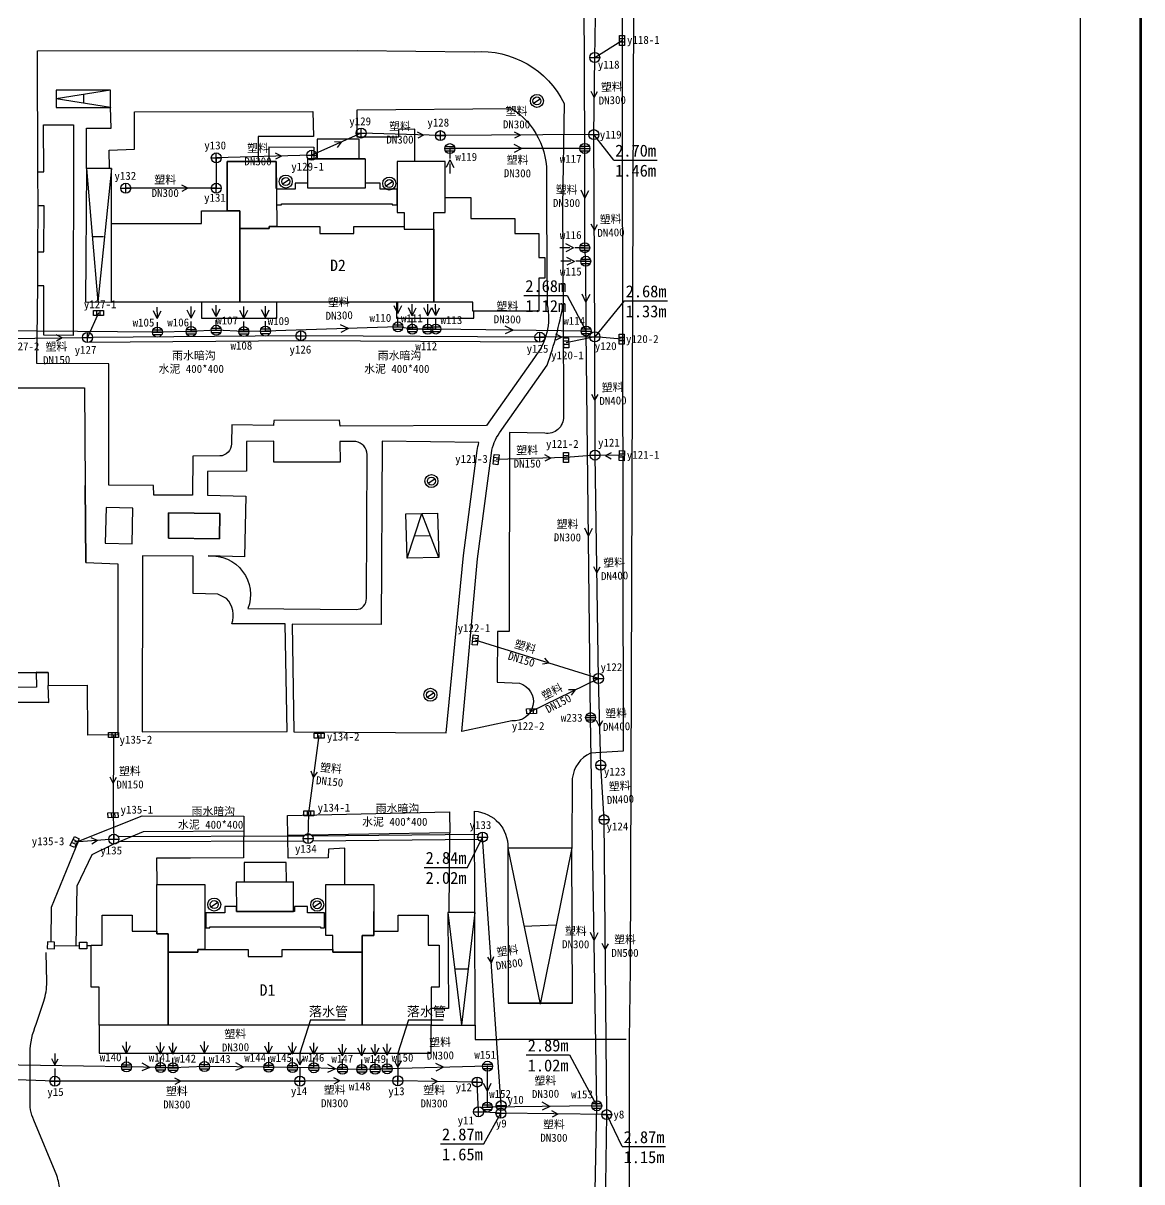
# Model space of a CAD drawing. Extents: x 32091 to 32397, y 71199 to 71502.
# Drawn here: x 32285.4 to 32397.3, y 71269.3 to 71385.2 of the extents above; entities that cross this region are included whole.
import ezdxf
from ezdxf.enums import TextEntityAlignment as Align

# ---------------------------------------------------------------- set-up
doc = ezdxf.new("R2010")
doc.units = 0
doc.header["$LTSCALE"] = 0.5
doc.header["$PDSIZE"] = 0.2
doc.linetypes.add('X5', pattern=[3, 2, -1])
doc.layers.get('0').update_dxf_attribs({"linetype": 'CONTINUOUS'})
for name, color, linetype in [('DX', 251, 'CONTINUOUS'), ('TK', 7, 'CONTINUOUS'), ('WS', 1, 'CONTINUOUS'), ('WSZDH', 246, 'CONTINUOUS'), ('WSZJ', 6, 'CONTINUOUS'), ('YS', 5, 'CONTINUOUS'), ('YSZDH', 160, 'CONTINUOUS'), ('YSZJ', 180, 'CONTINUOUS')]:
    doc.layers.add(name, color=color, linetype=linetype)
doc.styles.add('宋体', font='')
doc.styles.get('宋体').set_extended_font_data('SimSun')

# ---------------------------------------------------------------- blocks, each defined once
blk = doc.blocks.new('234021')
for p, q in [((-0.67, -0.44), (0.66, 0.43)), ((0.8, 0), (0.8, 0))]:
    blk.add_line(p, q)
for radius in [1.3, 0.8]:
    blk.add_circle((0, 0), radius)
blk = doc.blocks.new('544211')
for p, q in [((-1, 0), (1, 0)), ((-0.9, 0.43), (0.9, 0.43)), ((-0.88, -0.47), (0.88, -0.47))]:
    blk.add_line(p, q)
blk.add_circle((0, 0), 1)
blk = doc.blocks.new('544101')
for p, q in [((-1, 0), (1, 0)), ((0, -1), (0, 1))]:
    blk.add_line(p, q)
blk.add_circle((0, 0), 1)
blk = doc.blocks.new('544221')
for p, q in [((-1, 0.5), (1, 0.5)), ((-1, -0.5), (-1, 0.5)), ((-0.33, 0.5), (-0.33, -0.5)), ((0.33, 0.5), (0.33, -0.5)), ((1, 0.5), (1, -0.5)), ((1, -0.5), (-1, -0.5))]:
    blk.add_line(p, q)
blk = doc.blocks.new('新块')
at = {"layer": 'WS', "linetype": 'Continuous'}
for q in [(28733.01, 66304.67, 2.88), (28733, 66303.77, 2.88)]:
    blk.add_line((28732.11, 66304.24, 2.88), q, dxfattribs=at)
blk = doc.blocks.new('新块1')
at = {"layer": 'YS', "linetype": 'Continuous'}
for q in [(31357.87, 73630.72), (31358.74, 73630.74)]:
    blk.add_line((31358.33, 73629.91, 2.48), q, dxfattribs=at)

msp = doc.modelspace()

# ---------------------------------------------------------------- linework, layer by layer
at = {"layer": 'DX'}
for p, q in [((32294.15, 71378.47), (32288.71, 71377.61)), ((32294.16, 71376.73), (32288.71, 71377.61)), ((32291.43, 71378.04), (32291.44, 71377.17)), ((32291.75, 71370.64), (32292.89, 71357.29)), ((32294.25, 71370.64), (32292.89, 71357.29)), ((32292.3, 71363.84), (32293.46, 71363.84)), ((32323.83, 71331.65), (32325.28, 71336.13)), ((32326.98, 71331.73), (32325.28, 71336.13)), ((32324.55, 71333.89), (32326.13, 71333.93)), ((32333.88, 71302.68), (32337.13, 71287.06)), ((32340.3, 71302.7), (32337.13, 71287.06)), ((32327.9, 71296.22), (32329.27, 71284.97)), ((32330.58, 71296.22), (32329.27, 71284.97)), ((32335.5, 71294.87), (32338.72, 71294.99)), ((32328.58, 71290.6), (32329.92, 71290.59))]:
    msp.add_line(p, q, dxfattribs=at)
at = {"layer": 'DX', "flags": 128}
for points in [[(32157.54, 71479.3), (32331.32, 71479.62), (32337.06, 71478.5), (32343.75, 71473.15), (32346.2, 71465.91), (32346.72, 71464.1), (32346.11, 71290.52)], [(32291.75, 71370.64), (32291.75, 71372.53), (32291.76, 71374.66), (32294.2, 71374.67), (32294.16, 71376.77), (32294.16, 71376.73)], [(32294.06, 71370.64), (32294, 71372.47), (32294, 71372.47), (32296.56, 71372.55), (32296.56, 71376.31), (32314.38, 71376.32), (32314.44, 71373.84), (32314.44, 71373.84), (32308.92, 71373.84), (32308.92, 71373.84), (32308.92, 71371.33)], [(32309.97, 71372.81), (32309.97, 71371.33)], [(32309.97, 71372.81), (32314.5, 71372.75)], [(32314.5, 71372.75), (32314.5, 71372.75), (32314.5, 71371.59)], [(32305.81, 71371.33), (32305.81, 71366.41)], [(32303.26, 71357.28), (32303.26, 71355.68), (32310.8, 71355.68), (32310.8, 71357.28)], [(32322.76, 71357.28), (32322.76, 71355.68), (32330.5, 71355.68), (32330.5, 71356.36)], [(32291.67, 71331.24), (32291.6, 71338.93)], [(32287.92, 71320.24), (32286.72, 71320.25), (32286.76, 71318.78), (32278.39, 71318.74), (32278.37, 71320.22), (32277.13, 71320.23)], [(32277.18, 71317.26), (32277.19, 71318.84), (32277.13, 71320.23), (32278.37, 71320.22), (32287.92, 71320.24), (32287.92, 71318.92), (32291.86, 71318.95)], [(32286.76, 71318.78), (32278.39, 71318.74), (32278.46, 71320.22)], [(32273.26, 71318.7), (32277.19, 71318.84), (32277.18, 71317.26), (32287.97, 71317.22), (32287.92, 71318.92), (32291.86, 71318.95)], [(32287.97, 71317.22), (32277.18, 71317.26)], [(32288.2, 71293.33), (32288.26, 71296.77), (32290.93, 71303.37), (32297.31, 71305.89), (32307.47, 71305.87), (32307.45, 71301.69), (32302.15, 71301.66), (32298.76, 71301.66), (32298.77, 71299.03)], [(32317.58, 71299.03), (32317.58, 71302.65), (32315.94, 71302.56), (32315.92, 71301.69), (32311.91, 71301.68), (32311.86, 71305.92), (32328.04, 71306.3), (32328.09, 71304.2)], [(32330.58, 71296.22), (32330.56, 71306.36)], [(32307.46, 71304.37), (32297.43, 71304.29), (32294.39, 71303.03), (32292.28, 71302.01), (32290.77, 71298.87), (32290.68, 71292.91)], [(32328.09, 71304.2), (32311.88, 71303.92)], [(32328.02, 71296.22), (32328.09, 71304.2)], [(32333.88, 71302.68), (32340.3, 71302.7)], [(32311.74, 71299.29), (32311.73, 71301.25), (32307.52, 71301.25), (32307.53, 71299.28)], [(32346.11, 71290.52), (32346.04, 71283.53)], [(32340.35, 71287.18), (32333.92, 71287.16)], [(32330.61, 71284.97), (32330.61, 71283.55), (32333.01, 71283.55)], [(32345.71, 71283.53), (32333.01, 71283.55)], [(32346.04, 71283.53), (32346.07, 71230.11)]]:
    msp.add_lwpolyline(points, dxfattribs=at)
for points in [[(32336.4, 71478.63, 0.189707), (32338.73, 71472.93, -0.17063), (32345.2, 71459.18), (32345.43, 71312.35), (32342.16, 71312.16, 0.270641), (32340.34, 71309.64), (32340.3, 71302.7)], [(32324.58, 71371.33), (32324.59, 71374.56), (32322.94, 71374.52), (32322.96, 71373.75), (32318.83, 71373.75), (32318.82, 71376.5), (32334.27, 71376.64, -0.270304), (32337.76, 71369.81), (32337.76, 71366.37), (32337.81, 71357, -0.233376), (32336.54, 71351.74), (32331.76, 71344.93), (32317.11, 71344.88), (32317.06, 71345.48), (32310.49, 71345.43), (32310.44, 71344.92), (32306.29, 71345.01), (32306.24, 71343.1, -0.418492), (32305.07, 71341.89), (32302.39, 71341.85), (32302.36, 71337.98), (32298.49, 71337.97), (32298.44, 71338.92), (32293.99, 71338.95), (32293.97, 71351.11), (32286.79, 71351.13), (32286.87, 71358.91), (32286.88, 71362.29), (32286.9, 71366.9), (32286.89, 71370.29), (32286.85, 71382.39), (32318.84, 71382.43), (32330.52, 71382.31, -0.304928), (32339.53, 71377.12), (32339.37, 71366.85), (32339.44, 71356.39), (32339.46, 71345.81, -0.460298), (32337.58, 71344.15), (32334.05, 71344.24), (32334.01, 71324.34), (32332.84, 71324.33), (32332.83, 71319.26), (32335.06, 71319.16, -0.916705), (32334.3, 71315.4), (32329.28, 71314.33), (32330.86, 71331.59), (32332.26, 71342.18, -0.13037), (32333.07, 71344.21), (32337.84, 71350.98, 0.037114), (32339.43, 71357.05)], [(32273.26, 71318.7), (32273.08, 71314.96), (32259.24, 71314.95), (32259.23, 71331.01), (32259.23, 71331.01), (32261.43, 71331.01), (32261.48, 71338.76), (32261.48, 71338.76), (32261.5, 71348.7), (32271.05, 71348.71, 0.80016), (32282.05, 71348.7), (32291.55, 71348.7), (32291.6, 71338.93), (32291.67, 71331.24), (32294.88, 71331.09), (32294.88, 71314), (32291.87, 71313.95), (32291.86, 71318.95)], [(32330.56, 71306.36), (32330.56, 71306.36, -0.409281), (32333.88, 71302.68)], [(32297.98, 71222.53, -0.41271), (32285.26, 71234.27), (32285.22, 71256.57), (32286.27, 71259.3), (32288.4, 71263.39, 0.130421), (32289.06, 71266.12), (32289.06, 71268.39, 0.074858), (32288.78, 71269.92), (32286.48, 71275.47, -0.133159), (32286.12, 71277.59), (32286.11, 71282.19, -0.097585), (32286.72, 71285.07), (32287.47, 71287.37, 0.08604), (32287.77, 71289.28), (32287.72, 71292.22)]]:
    msp.add_lwpolyline(points, format="xyb", dxfattribs=at)
for points in [[(32288.7, 71378.48), (32288.72, 71376.73), (32294.16, 71376.73), (32294.15, 71378.47)], [(32286.88, 71362.3), (32287.49, 71362.31), (32287.5, 71366.91), (32286.9, 71366.9), (32286.89, 71370.29), (32287.49, 71370.31), (32287.46, 71375.01), (32290.45, 71375.01), (32290.42, 71353.93), (32287.49, 71353.96), (32287.49, 71358.9), (32286.87, 71358.91)], [(32291.65, 71357.3), (32294.26, 71357.28), (32294.26, 71365.13), (32294.25, 71370.64), (32291.75, 71370.64)], [(32305.81, 71366.41), (32305.81, 71371.33), (32310.73, 71371.33), (32310.77, 71364.83), (32310.03, 71364.83), (32310.03, 71364.63), (32307.08, 71364.63), (32307.08, 71366.41)], [(32327.63, 71371.33), (32322.83, 71371.33), (32322.83, 71366.23), (32323.53, 71366.23), (32323.53, 71364.58), (32326.48, 71364.58), (32326.48, 71366.23), (32327.63, 71366.23), (32327.63, 71371.33)], [(32327.63, 71367.73), (32330.18, 71367.73), (32330.18, 71365.63), (32334.58, 71365.63), (32334.58, 71364.13), (32336.98, 71364.13), (32336.98, 71361.73), (32337.58, 71361.73), (32337.58, 71359.68), (32336.98, 71359.68), (32336.98, 71356.36), (32330.38, 71356.36), (32330.38, 71357.28), (32326.48, 71357.28), (32326.48, 71364.58), (32326.48, 71366.23), (32327.63, 71366.23)], [(32307.08, 71357.28), (32294.26, 71357.28), (32294.26, 71365.13), (32303.26, 71365.13), (32303.26, 71366.41), (32307.08, 71366.41)], [(32326.48, 71364.58), (32326.48, 71357.28), (32307.08, 71357.28), (32307.08, 71364.63), (32310.03, 71364.63), (32310.03, 71364.83), (32315.08, 71364.83), (32315.08, 71364.13), (32318.48, 71364.13), (32318.48, 71364.83), (32323.53, 71364.83), (32323.53, 71364.58), (32326.48, 71364.58)], [(32293.6, 71333.18), (32296.33, 71333.1), (32296.37, 71336.67), (32293.71, 71336.74)], [(32299.96, 71336.2), (32299.95, 71333.65), (32305.06, 71333.59), (32305.08, 71336.12)], [(32299.96, 71336.2), (32305.08, 71336.12), (32305.06, 71333.59), (32299.95, 71333.65)], [(32323.7, 71336.09), (32326.86, 71336.17), (32326.98, 71331.73), (32323.83, 71331.65)], [(32333.92, 71287.16), (32340.35, 71287.18), (32340.3, 71302.7), (32333.88, 71302.68)], [(32298.77, 71299.03), (32303.57, 71299.03), (32303.57, 71292.53), (32302.87, 71292.53), (32302.87, 71292.28), (32299.92, 71292.28), (32299.92, 71294.11), (32298.77, 71294.11)], [(32316.37, 71292.53), (32316.37, 71293.93), (32315.67, 71293.93), (32315.67, 71299.03), (32320.47, 71299.03), (32320.47, 71293.93), (32319.32, 71293.93), (32319.32, 71292.28), (32316.37, 71292.28)], [(32320.47, 71296.33), (32320.47, 71294.38), (32322.92, 71294.38), (32322.92, 71295.98), (32325.92, 71295.98), (32325.92, 71292.98), (32327.02, 71292.98), (32327.02, 71288.78), (32326.22, 71288.78), (32326.22, 71284.98), (32319.32, 71284.98), (32319.32, 71293.93), (32320.47, 71293.93)], [(32293.32, 71295.98), (32296.32, 71295.98), (32296.32, 71294.38), (32298.77, 71294.38), (32298.77, 71294.11), (32299.92, 71294.11), (32299.92, 71284.98), (32293.02, 71284.98), (32293.02, 71288.78), (32292.22, 71288.78), (32292.22, 71292.98), (32293.32, 71292.98), (32293.32, 71295.98)], [(32327.93, 71284.97), (32330.61, 71284.97), (32330.58, 71296.22), (32327.9, 71296.22), (32327.94, 71286.64), (32326.22, 71286.64), (32326.22, 71284.98)], [(32299.92, 71292.28), (32302.87, 71292.28), (32302.87, 71292.53), (32307.92, 71292.53), (32307.92, 71291.83), (32311.32, 71291.83), (32311.32, 71292.53), (32316.37, 71292.53), (32316.37, 71292.28), (32319.32, 71292.28), (32319.32, 71284.98), (32299.92, 71284.98)], [(32293.02, 71284.98), (32293.02, 71282.16), (32326.22, 71282.16), (32326.22, 71284.98)]]:
    msp.add_lwpolyline(points, close=True, dxfattribs=at)
for points, elevation in [([(32319.03, 71371.6), (32319.02, 71373.55), (32314.81, 71373.55), (32314.82, 71371.59)], 6.8), ([(32319.61, 71371.6), (32313.89, 71371.59)], 6.8), ([(32306.72, 71299.28), (32312.46, 71299.3)], 6.8), ([(32288.56, 71292.94), (32291.04, 71292.9)], 3.03), ([(32291.78, 71292.93), (32292.22, 71292.93)], 3.79)]:
    msp.add_lwpolyline(points, dxfattribs=dict(at, elevation=elevation))
for points, elevation in [([(32313.89, 71371.59), (32319.61, 71371.6), (32319.61, 71368.65), (32313.9, 71368.65)], 6.8), ([(32306.72, 71299.28), (32306.74, 71296.35), (32312.46, 71296.35), (32312.46, 71299.3)], 6.8), ([(32287.83, 71293.29), (32287.82, 71292.62), (32288.55, 71292.6), (32288.56, 71293.28)], 3.03), ([(32291.04, 71293.28), (32291.78, 71293.27), (32291.77, 71292.6), (32291.03, 71292.61)], 3.79)]:
    msp.add_lwpolyline(points, close=True, dxfattribs=dict(at, elevation=elevation))
at = {"layer": 'DX'}
for points in [[(32310.73, 71368.63), (32310.73, 71371.33), (32305.81, 71371.33), (32305.81, 71366.41)], [(32327.63, 71368.63), (32327.63, 71371.33), (32322.83, 71371.33), (32322.83, 71368.63)]]:
    msp.add_lwpolyline(points, dxfattribs=at)
at = {"layer": 'DX', "elevation": 3.51}
msp.add_lwpolyline([(32322.83, 71368.58), (32321.13, 71368.58), (32321.13, 71369.16), (32319.61, 71369.15), (32319.61, 71368.65), (32313.9, 71368.65), (32313.9, 71369.15), (32312.63, 71369.15), (32312.63, 71368.58), (32310.75, 71368.58), (32310.76, 71367.01), (32311.25, 71367.01), (32311.25, 71367.09), (32322.31, 71367.09), (32322.31, 71367.01), (32322.83, 71367.01)], close=True, dxfattribs=at)
at = {"layer": 'DX', "flags": 128}
for points in [[(32307.89, 71326.62), (32318.71, 71326.53, 0.438122), (32319.74, 71327.64), (32319.81, 71342.04, 0.364146), (32318.68, 71343.32), (32317.08, 71343.32), (32317.11, 71341.27), (32310.5, 71341.26), (32310.47, 71343.37), (32307.76, 71343.34), (32307.74, 71340.35), (32303.86, 71340.32), (32303.86, 71337.96), (32307.68, 71337.87), (32307.54, 71331.81), (32303.93, 71331.89, -0.552517)], [(32327.72, 71314.21), (32329.44, 71331.93), (32330.81, 71342.44, -0.085841), (32330.81, 71342.44, -0.025877), (32331, 71343.22), (32321.33, 71343.35), (32321.22, 71325.03), (32312.31, 71325.05), (32312.49, 71314.29)], [(32311.81, 71314.34), (32311.63, 71325.1), (32306.28, 71325.1, 0.282406), (32305.76, 71327.63), (32304.89, 71328.07), (32302.42, 71328.12), (32302.41, 71331.87), (32297.36, 71331.89), (32297.35, 71331.06), (32297.3, 71314.3)]]:
    msp.add_lwpolyline(points, format="xyb", close=True, dxfattribs=at)
at = {"layer": 'DX'}
msp.add_lwpolyline([(32315.55, 71296.21), (32313.85, 71296.21), (32313.85, 71296.85), (32312.55, 71296.85), (32312.55, 71296.35), (32306.74, 71296.35), (32306.74, 71296.85), (32305.59, 71296.85), (32305.59, 71296.21), (32303.69, 71296.21), (32303.69, 71294.71), (32304.09, 71294.71), (32304.09, 71294.79), (32315.15, 71294.79), (32315.15, 71294.71), (32315.55, 71294.71)], close=True, dxfattribs=at)
at = {"layer": 'TK', "linetype": 'Continuous', "const_width": 0.25, "flags": 128}
msp.add_lwpolyline([(32094.18, 71205.74), (32397.18, 71205.74), (32397.18, 71489.74), (32094.18, 71489.74)], close=True, dxfattribs=at)
at = {"layer": 'TK', "linetype": 'Continuous', "flags": 128}
msp.add_lwpolyline([(32100.18, 71211.74), (32391.18, 71211.74), (32391.18, 71483.74), (32100.18, 71483.74)], close=True, dxfattribs=at)
at = {"layer": 'WS', "linetype": 'Continuous'}
for p, q in [((32341.59, 71372.64, 2.66), (32341.46, 71411.45, 2.73)), ((32341.59, 71372.64, 2.66), (32328.09, 71372.62, 3.35)), ((32341.58, 71362.71, 2.68), (32341.59, 71372.64, 2.66)), ((32341.68, 71361.36, 2.69), (32341.58, 71362.71, 2.68)), ((32341.72, 71354.38, 2.68), (32341.68, 71361.36, 2.69)), ((32298.84, 71354.27, 2.86), (32267.37, 71354.54, 2.94)), ((32302.21, 71354.33, 2.82), (32298.84, 71354.27, 2.86)), ((32304.72, 71354.46, 2.86), (32302.21, 71354.33, 2.82)), ((32307.49, 71354.32, 2.84), (32304.72, 71354.46, 2.86)), ((32309.64, 71354.37, 2.84), (32307.49, 71354.32, 2.84)), ((32322.9, 71354.79, 2.78), (32309.64, 71354.37, 2.84)), ((32324.34, 71354.56, 2.84), (32322.9, 71354.79, 2.78)), ((32325.88, 71354.56, 2.82), (32324.34, 71354.56, 2.84)), ((32326.68, 71354.58, 2.81), (32325.88, 71354.56, 2.82)), ((32341.72, 71354.38, 2.68), (32326.68, 71354.58, 2.81)), ((32342.17, 71315.72, 2.65), (32341.72, 71354.38, 2.68)), ((32342.78, 71276.91, 2.88), (32342.17, 71315.72, 2.65)), ((32295.75, 71280.79, 2.76), (32272.67, 71281.16, 2.93)), ((32299.16, 71280.73, 2.95), (32295.75, 71280.79, 2.76)), ((32300.4, 71280.71, 2.93), (32299.16, 71280.73, 2.95)), ((32303.55, 71280.83, 2.92), (32300.4, 71280.71, 2.93)), ((32309.97, 71280.76, 2.91), (32303.55, 71280.83, 2.92)), ((32312.36, 71280.73, 2.9), (32309.97, 71280.76, 2.91)), ((32314.49, 71280.71, 2.91), (32312.36, 71280.73, 2.9)), ((32317.36, 71280.56, 2.91), (32314.49, 71280.71, 2.91)), ((32319.28, 71280.55, 2.9), (32317.36, 71280.56, 2.91)), ((32320.62, 71280.57, 2.9), (32319.28, 71280.55, 2.9)), ((32321.82, 71280.61, 2.9), (32320.62, 71280.57, 2.9)), ((32331.86, 71280.86, 2.91), (32321.82, 71280.61, 2.9)), ((32331.84, 71276.78, 2.87), (32331.86, 71280.86, 2.91)), ((32342.78, 71276.91, 2.88), (32331.84, 71276.78, 2.87)), ((32342.37, 71254.7, 2.82), (32342.78, 71276.91, 2.88))]:
    msp.add_line(p, q, dxfattribs=at)
at = {"layer": 'WS', "linetype": 'X5'}
for p, q in [((32328.09, 71372.62, 3.35), (32328.1, 71369.89, 3.34)), ((32341.58, 71362.71, 2.68), (32338.84, 71362.7, 2.68)), ((32341.68, 71361.36, 2.69), (32338.94, 71361.35, 2.68)), ((32298.84, 71354.27, 2.86), (32298.83, 71357, 2.85)), ((32302.21, 71354.33, 2.82), (32302.2, 71357.06, 2.82)), ((32304.72, 71354.46, 2.86), (32304.72, 71357.2, 2.85)), ((32307.49, 71354.32, 2.84), (32307.49, 71357.05, 2.84)), ((32309.64, 71354.37, 2.84), (32309.64, 71357.1, 2.84)), ((32322.9, 71354.79, 2.78), (32322.89, 71357.52, 2.78)), ((32324.34, 71354.56, 2.84), (32324.33, 71357.3, 2.83)), ((32325.88, 71354.56, 2.82), (32325.87, 71357.3, 2.81)), ((32326.68, 71354.58, 2.81), (32326.67, 71357.32, 2.8)), ((32303.55, 71280.83, 2.92), (32303.54, 71283.57, 2.91)), ((32295.75, 71280.79, 2.76), (32295.75, 71283.52, 2.75)), ((32299.16, 71280.73, 2.95), (32299.15, 71283.46, 2.94)), ((32300.4, 71280.71, 2.93), (32300.39, 71283.44, 2.92)), ((32309.97, 71280.76, 2.91), (32309.97, 71283.49, 2.9)), ((32312.36, 71280.73, 2.9), (32312.35, 71283.46, 2.9)), ((32314.49, 71280.71, 2.91), (32314.48, 71283.45, 2.91)), ((32317.36, 71280.56, 2.91), (32317.35, 71283.3, 2.9)), ((32319.28, 71280.55, 2.9), (32319.27, 71283.29, 2.9)), ((32320.62, 71280.57, 2.9), (32320.61, 71283.31, 2.9)), ((32321.82, 71280.61, 2.9), (32321.81, 71283.35, 2.89))]:
    msp.add_line(p, q, dxfattribs=at)
at = {"layer": 'WSZDH', "linetype": 'Continuous'}
for p in [(32328.09, 71372.62), (32341.59, 71372.64), (32341.58, 71362.71), (32341.68, 71361.36), (32298.84, 71354.27), (32302.21, 71354.33), (32304.72, 71354.46), (32307.49, 71354.32), (32309.64, 71354.37), (32322.9, 71354.79), (32324.34, 71354.56), (32325.88, 71354.56), (32326.68, 71354.58), (32341.72, 71354.38), (32342.17, 71315.72), (32295.75, 71280.79), (32299.16, 71280.73), (32300.4, 71280.71), (32303.55, 71280.83), (32309.97, 71280.76), (32312.36, 71280.73), (32314.49, 71280.71), (32317.36, 71280.56), (32319.28, 71280.55), (32320.62, 71280.57), (32321.82, 71280.61), (32331.86, 71280.86), (32331.84, 71276.78), (32342.78, 71276.91)]:
    msp.add_point(p, dxfattribs=at)
at = {"layer": 'WSZJ', "linetype": 'Continuous'}
for p, q in [((32335.49, 71357.93), (32339.83, 71357.93)), ((32339.83, 71357.93), (32341.72, 71354.38, 2.68)), ((32335.72, 71281.99), (32340.06, 71281.99)), ((32340.06, 71281.99), (32342.78, 71276.91, 2.88))]:
    msp.add_line(p, q, dxfattribs=at)
at = {"layer": 'YS', "linetype": 'Continuous'}
for p, q in [((32342.58, 71381.73, 2.67), (32342.82, 71395.63, 2.68)), ((32342.49, 71374.02, 2.7), (32342.58, 71381.73, 2.67)), ((32319.21, 71374.18, 2.85), (32314.27, 71371.96, 2.91)), ((32327.14, 71373.92, 3.35), (32319.21, 71374.18, 2.85)), ((32342.49, 71374.02, 2.7), (32327.14, 71373.92, 3.35)), ((32342.59, 71353.8, 2.65), (32342.49, 71374.02, 2.7)), ((32314.27, 71371.96, 2.91), (32304.73, 71371.69, 2.67)), ((32313.21, 71353.41, 2.68), (32291.85, 71353.23, 2.78)), ((32312.7, 71353.91, 2.68), (32292.35, 71353.73, 2.78)), ((32337.1, 71353.27, 2.73), (32313.2, 71353.41, 2.68)), ((32336.6, 71353.77, 2.72), (32313.7, 71353.91, 2.68)), ((32342.59, 71353.8, 2.65), (32337.1, 71353.76, 2.73)), ((32342.61, 71341.97, 2.63), (32342.59, 71353.8, 2.65)), ((32342.95, 71319.63, 2.58), (32342.61, 71341.97, 2.63)), ((32343.18, 71310.96, 2.73), (32342.95, 71319.63, 2.58)), ((32343.51, 71305.52, 2.89), (32343.18, 71310.96, 2.73)), ((32343.78, 71276.02, 2.87), (32343.51, 71305.52, 2.89)), ((32313.48, 71303.36, 2.56), (32294.91, 71303.3, 2.56)), ((32313.47, 71303.86, 2.56), (32294.92, 71303.8, 2.56)), ((32330.95, 71303.52, 2.64), (32314.34, 71303.36, 2.48)), ((32330.93, 71304.02, 2.64), (32314.35, 71303.86, 2.48)), ((32333.23, 71276.92, 2.87), (32331.37, 71303.78, 2.82)), ((32288.59, 71279.36, 2.82), (32279.39, 71279.68, 2.69)), ((32313.09, 71279.37, 2.9), (32288.59, 71279.36, 2.82)), ((32322.89, 71279.41, 2.9), (32313.09, 71279.37, 2.9)), ((32330.83, 71279.28, 2.9), (32322.89, 71279.41, 2.9)), ((32330.96, 71276.31, 2.87), (32330.83, 71279.28, 2.9)), ((32333.2, 71276.16, 2.87), (32333.23, 71276.92, 2.87)), ((32333.2, 71276.16, 2.87), (32330.96, 71276.31, 2.87)), ((32343.78, 71276.02, 2.87), (32333.2, 71276.16, 2.87)), ((32343.53, 71256.01, 2.84), (32343.78, 71276.02, 2.87))]:
    msp.add_line(p, q, dxfattribs=at)
at = {"layer": 'YS', "linetype": 'X5'}
for p, q in [((32288.59, 71282.15, 2.73), (32288.59, 71279.36, 2.82)), ((32313.09, 71282.16, 2.81), (32313.09, 71279.37, 2.9)), ((32322.89, 71282.16, 2.81), (32322.89, 71279.41, 2.9)), ((32322.89, 71281.62, 2.83), (32322.89, 71279.41, 2.9))]:
    msp.add_line(p, q, dxfattribs=at)
at = {"layer": 'YS', "linetype": 'Continuous', "flags": 128}
for points, elevation in [([(32342.58, 71381.73), (32345.3, 71383.44)], 2.68), ([(32304.73, 71371.69), (32304.73, 71368.66)], 2.67), ([(32292.94, 71356.19), (32291.85, 71353.73)], 2.78), ([(32283.96, 71353.63), (32291.85, 71353.73)], 3), ([(32342.59, 71353.8), (32339.73, 71353.2)], 2.65), ([(32345.27, 71353.57), (32342.59, 71353.8)], 2.65), ([(32339.71, 71341.73), (32332.72, 71341.52)], 2.63), ([(32342.61, 71341.97), (32339.71, 71341.73)], 2.63), ([(32345.3, 71341.92), (32342.61, 71341.97)], 2.63), ([(32342.95, 71319.63), (32330.63, 71323.47)], 2.58), ([(32336.26, 71316.37), (32342.95, 71319.63)], 2.58), ([(32294.45, 71313.99), (32294.4, 71305.97)], 2.72), ([(32313.98, 71306.15), (32315.02, 71313.92)], 2.65), ([(32294.4, 71305.97), (32294.48, 71303.56)], 2.65), ([(32313.91, 71303.62), (32313.98, 71306.15)], 2.65), ([(32294.48, 71303.56), (32290.55, 71303.28)], 2.65)]:
    msp.add_lwpolyline(points, dxfattribs=dict(at, elevation=elevation))
msp.add_lwpolyline([(32304.73, 71368.66), (32304.73, 71368.66), (32295.67, 71368.66)], dxfattribs=at)
at = {"layer": 'YSZDH', "linetype": 'Continuous'}
for p in [(32342.58, 71381.73), (32319.21, 71374.18), (32327.14, 71373.92), (32342.49, 71374.02), (32304.73, 71371.69), (32295.67, 71368.66), (32304.73, 71368.66), (32291.85, 71353.73), (32313.2, 71353.91), (32337.1, 71353.76), (32342.59, 71353.8), (32342.61, 71341.97), (32342.95, 71319.63), (32343.18, 71310.96), (32343.51, 71305.52), (32294.48, 71303.56), (32313.91, 71303.62), (32331.37, 71303.78), (32288.59, 71279.36), (32313.09, 71279.37), (32322.89, 71279.41), (32330.83, 71279.28), (32333.23, 71276.92), (32330.96, 71276.31), (32333.2, 71276.16), (32343.78, 71276.02)]:
    msp.add_point(p, dxfattribs=at)
at = {"layer": 'YSZJ', "linetype": 'Continuous'}
for p, q in [((32344.48, 71371.47), (32342.49, 71374.02, 2.7)), ((32344.48, 71371.47), (32348.82, 71371.47)), ((32345.53, 71357.4), (32342.59, 71353.8, 2.68)), ((32345.53, 71357.4), (32349.86, 71357.4)), ((32329.85, 71300.75), (32331.37, 71303.78, 2.82)), ((32325.52, 71300.75), (32329.85, 71300.75)), ((32314.15, 71285.49, 0), (32313.09, 71282.16, 2.81)), ((32314.15, 71285.49, 0), (32317.62, 71285.49, 0)), ((32323.95, 71285.49), (32322.89, 71282.16, 2.81)), ((32323.95, 71285.49), (32327.42, 71285.49)), ((32331.48, 71273.1), (32333.2, 71276.16, 2.87)), ((32345.32, 71272.82), (32343.78, 71276.02, 2.87)), ((32327.14, 71273.1), (32331.48, 71273.1)), ((32345.32, 71272.82), (32349.65, 71272.82))]:
    msp.add_line(p, q, dxfattribs=at)

# ---------------------------------------------------------------- block references
at = {"layer": 'DX', "xscale": 0.5, "yscale": 0.5}
for p in [(32336.8, 71377.39), (32311.68, 71369.33, 2.52), (32322.03, 71369.13), (32326.25, 71339.38), (32326.14, 71318), (32304.52, 71297.03, 2.52), (32314.82, 71297.01)]:
    msp.add_blockref('234021', p, dxfattribs=at)
at = {"layer": 'WS', "linetype": 'Continuous', "xscale": 0.5, "yscale": 0.5}
for p in [(32328.09, 71372.62, 3.35), (32341.59, 71372.64, 2.66), (32341.58, 71362.71, 2.68), (32341.68, 71361.36, 2.69), (32298.84, 71354.27, 2.86), (32302.21, 71354.33, 2.82), (32304.72, 71354.46, 2.86), (32307.49, 71354.32, 2.84), (32309.64, 71354.37, 2.84), (32322.9, 71354.79, 2.78), (32324.34, 71354.56, 2.84), (32325.88, 71354.56, 2.82), (32326.68, 71354.58, 2.81), (32341.72, 71354.38, 2.68), (32342.17, 71315.72, 2.65), (32295.75, 71280.79, 2.76), (32299.16, 71280.73, 2.95), (32303.55, 71280.83, 2.92), (32309.97, 71280.76, 2.91), (32312.36, 71280.73, 2.9), (32314.49, 71280.71, 2.91), (32331.86, 71280.86, 2.91), (32300.4, 71280.71, 2.93), (32317.36, 71280.56, 2.91), (32319.28, 71280.55, 2.9), (32320.62, 71280.57, 2.9), (32321.82, 71280.61, 2.9), (32331.84, 71276.78, 2.87), (32342.78, 71276.91, 2.88)]:
    msp.add_blockref('544211', p, dxfattribs=at)
at = {"layer": 'WS', "linetype": 'Continuous', "zscale": 0.8721453023868264}
for p, xscale, yscale, rotation in [((56555.29, 129555.77, 0.48), 0.8721453022650619, 0.872145302344277, 180.8283131912029), ((-26039.14, 95144.42, 0.84), 0.8721453022898921, 0.8721453023317736, 271.2678840955002), ((90241.8, 46478.89, 0.16), 0.8721453022640515, 0.87214530233733, 90.1681306253656), ((56113.37, 129729.94, 0.17), 0.8721453022753437, 0.8721453023463255, 181.2678840955213), ((56113.47, 129728.59, 0.18), 0.8721453022753437, 0.8721453023463255, 181.2678840955213), ((90241.92, 46468.5, 0.17), 0.8721453022640515, 0.87214530233733, 90.1681306253656), ((90671.96, 47582.91, 0.35), 0.8721453022771622, 0.8721453023393533, 91.26788409551862), ((90690.14, 47583.23, 0.28), 0.8721453022771622, 0.8721453023393533, 91.26788409551862), ((90691.58, 47583, 0.33), 0.8721453022771622, 0.8721453023393533, 91.26788409551862), ((90693.12, 47583, 0.31), 0.8721453022771622, 0.8721453023393533, 91.26788409551862), ((90693.92, 47583.02, 0.3), 0.8721453022771622, 0.8721453023393533, 91.26788409551862), ((90666.07, 47582.71, 0.35), 0.8721453022771622, 0.8721453023393533, 91.26788409551862), ((90669.45, 47582.77, 0.32), 0.8721453022771622, 0.8721453023393533, 91.26788409551862), ((90674.73, 47582.76, 0.33), 0.8721453022771622, 0.8721453023393533, 91.26788409551862), ((90676.88, 47582.81, 0.33), 0.8721453022771622, 0.8721453023393533, 91.26788409551862), ((54669.93, 130280.64, 0.3), 0.8721453022652808, 0.8721453023442703, 182.6560058276929), ((56554.4, 129537.62, 0.23), 0.8721453022650619, 0.8721453023442756, 180.8283131912029), ((90242.18, 46445.1, 0.16), 0.8721453022640515, 0.87214530233733, 90.1681306253656), ((90242.74, 46404.67, 0.27), 0.8721453022640515, 0.8721453023373265, 90.1681306253656), ((90662.99, 47509.23, 0.25), 0.8721453022771622, 0.872145302339348, 91.26788409551862), ((90666.4, 47509.17, 0.44), 0.8721453022771622, 0.872145302339348, 91.26788409551862), ((90667.64, 47509.15, 0.42), 0.8721453022771622, 0.872145302339348, 91.26788409551862), ((90670.79, 47509.27, 0.41), 0.8721453022771622, 0.872145302339348, 91.26788409551862), ((90677.21, 47509.2, 0.4), 0.8721453022771622, 0.872145302339348, 91.26788409551862), ((90679.6, 47509.17, 0.4), 0.8721453022771622, 0.872145302339348, 91.26788409551862), ((90681.72, 47509.15, 0.4), 0.8721453022771622, 0.872145302339348, 91.26788409551862), ((90684.6, 47509, 0.4), 0.8721453022771622, 0.872145302339348, 91.26788409551862), ((90686.52, 47509, 0.4), 0.8721453022771622, 0.872145302339348, 91.26788409551862), ((90687.86, 47509.02, 0.39), 0.8721453022771622, 0.872145302339348, 91.26788409551862), ((90689.06, 47509.05, 0.39), 0.8721453022771622, 0.872145302339348, 91.26788409551862), ((59101.5, 128324.32, 0.4), 0.8721453022505787, 0.8721453023327741, 178.2688783490976), ((59092.11, 128324.29, 0.38), 0.8721453022505787, 0.8721453023327741, 178.2688783490976), ((59110.7, 128324.14, 0.4), 0.8721453022505787, 0.872145302332774, 178.2688783490976), ((55849.12, 129749.7, 0.4), 0.8721453022506978, 0.8721453023327341, 181.5143099219777), ((91039.31, 48358.52, 0.38), 0.8721453022570488, 0.872145302339193, 92.10283072648718), ((57138.42, 129215, 0.37), 0.8721453022609957, 0.8721453023410316, 180.2556265783248)]:
    msp.add_blockref('新块', p, dxfattribs=dict(at, xscale=xscale, yscale=yscale, rotation=rotation))
at = {"layer": 'YS', "linetype": 'Continuous'}
for name, p, xscale, yscale, zscale, rotation in [('544221', (32345.3, 71383.44, 2.63), 0.4999999999980533, 0.5, 0.5, 269.8733018753319), ('新块1', (7311.38, 19477.43, 0.9), 0.7199999999702006, 0.7199999999812547, 0.7199999999999998, 357.3210419212302), ('新块1', (85187.12, 48442.65, 1.46), 0.7199999999670247, 0.7199999999756636, 0.7199999999999998, 89.61758196595922), ('新块1', (85196.81, 48442.65, 1.23), 0.7199999999670247, 0.7199999999756636, 0.7199999999999998, 89.61758196595922), ('新块1', (89933.64, 72113.48, 1.09), 0.7199999999672695, 0.719999999975654, 0.7199999999999998, 113.8047717681655), ('新块1', (85172.91, 48440.55, 1.05), 0.7199999999670247, 0.7199999999756637, 0.7199999999999998, 89.61758196595922), ('新块1', (85163.54, 48437.34, -1.79), 0.7199999999670247, 0.7199999999756637, 0.7199999999999998, 89.61758196595922), ('新块1', (7311.39, 19464.15, 0.89), 0.7199999999702006, 0.7199999999812547, 0.7199999999999998, 357.3210419212302), ('544221', (32292.94, 71356.19, 2.78), 0.4999999999991082, 0.5, 0.5, 179.8988020737173), ('新块1', (85150.98, 48422.37, 1.21), 0.7199999999670247, 0.7199999999756628, 0.7199999999999998, 89.61758196595922), ('新块1', (85200.95, 48422.45, 0.91), 0.7199999999670247, 0.7199999999756628, 0.7199999999999998, 89.61758196595922), ('544221', (32339.73, 71353.2, 2.65), 0.5000000000039708, 0.5, 0.5, 271.3024056413595), ('544221', (32345.27, 71353.57, 2.65), 0.5000000000063671, 0.5, 0.5, 270.1223083349628), ('新块1', (7311.45, 19447.14, 0.85), 0.7199999999702006, 0.7199999999812512, 0.7199999999999998, 357.3210419212302), ('544221', (32332.72, 71341.52, 2.87), 0.500000000003658, 0.5, 0.5, 262.5029336486298), ('新块1', (85064.56, 48101, 0.84), 0.7199999999690704, 0.719999999980821, 0.7199999999999998, 89.28185106386267), ('544221', (32339.71, 71341.73, 2.69), 0.5000000000045288, 0.5, 0.5, 270.2197473236053), ('新块1', (-19103.35, 97292.03, 0.84), 0.7199999999796084, 0.7199999999772495, 0.7199999999999998, 266.3021612836225), ('544221', (32345.3, 71341.92, 2.63), 0.5000000000035688, 0.5, 0.5, 268.9500637608937), ('新块1', (7311.64, 19429.9, 0.82), 0.7199999999702006, 0.7199999999812527, 0.7199999999999998, 357.3210419212302), ('544221', (32330.63, 71323.47, 2.89), 0.5000000000027282, 0.5, 0.5, 265.1071458836019), ('新块1', (73440.08, 30937.72, 0.8), 0.7199999999660026, 0.7199999999929918, 0.7199999999999998, 68.57399124959856), ('新块1', (89935.18, 73069.86, 0.8), 0.7199999999661704, 0.7199999999898872, 0.7199999999999998, 114.8104682611192), ('544221', (32336.26, 71316.37, 2.58), 0.5000000000018723, 0.5, 0.5, 2.98847504584825), ('新块1', (8616.33, 18805.38, 0.88), 0.7199999999701011, 0.719999999981296, 0.7199999999999998, 358.7525801317695), ('544221', (32294.45, 71313.99, 2.72), 0.5000000000017166, 0.5, 0.5, 0.6893476815437635), ('544221', (32315.02, 71313.92, 2.68), 0.4999999999984048, 0.5, 0.5, 0.8238805967288454), ('新块1', (1691.83, 22499.33, 0.86), 0.719999999968273, 0.7199999999847919, 0.7199999999999998, 350.9654280820134), ('新块1', (7182.56, 19447.86, 0.93), 0.7199999999681433, 0.7199999999850345, 0.7199999999999998, 357.2319131071338), ('544221', (32294.4, 71305.97, 2.65), 0.5000000000008861, 0.5000000000008861, 0.5000000000008861, 1.52557811341766), ('544221', (32313.98, 71306.15, 2.66), 0.4999999999995955, 0.5, 0.5, 1.216497452758407), ('544221', (32290.55, 71303.28, 2.69), 0.49999999999858, 0.5, 0.5, 243.226345539337), ('新块1', (86644.54, 52169.87, 0.86), 0.7199999999689339, 0.7199999999839853, 0.7199999999999998, 93.67498954857884), ('新块1', (6660.17, 19711.91, 1.1), 0.7199999999698906, 0.7199999999813755, 0.7199999999999998, 356.5987107026185), ('新块1', (12707.1, 17115.06, 1.06), 0.7199999999676523, 0.7199999999855456, 0.7199999999999998, 3.15596655676197), ('新块1', (7727.61, 19156.54, 0.98), 0.719999999964263, 0.7199999999788815, 0.7199999999999998, 357.8389724930485), ('新块1', (7752.11, 19156.55, 1.06), 0.719999999964263, 0.7199999999788815, 0.7199999999999998, 357.8389724930485), ('新块1', (7752.11, 19156.55, 1.06), 0.719999999964263, 0.7199999999788815, 0.7199999999999998, 357.8389724930485), ('新块1', (7761.91, 19156.3, 1.07), 0.719999999964263, 0.7199999999788815, 0.7199999999999998, 357.8389724930485), ('新块1', (84995.22, 47965.44, 1.07), 0.7199999999685532, 0.7199999999845179, 0.7199999999999998, 89.202237544272), ('新块1', (85011.11, 47965.47, 1.11), 0.7199999999685532, 0.7199999999845179, 0.7199999999999998, 89.202237544272), ('新块1', (85020.9, 47965.42, 1.11), 0.7199999999685532, 0.7199999999845179, 0.7199999999999998, 89.202237544272), ('新块1', (85032.94, 47962.16, 1.08), 0.7199999999685532, 0.7199999999845181, 0.7199999999999998, 89.202237544272)]:
    msp.add_blockref(name, p, dxfattribs=dict(at, xscale=xscale, yscale=yscale, zscale=zscale, rotation=rotation))
at = {"layer": 'YS', "linetype": 'Continuous', "xscale": 0.5, "yscale": 0.5}
for p in [(32342.58, 71381.73, 2.67), (32319.21, 71374.18, 2.85), (32327.14, 71373.92, 3.35), (32342.49, 71374.02, 2.7), (32304.73, 71371.69, 2.81), (32314.27, 71371.96, 2.91), (32295.67, 71368.66, 3.22), (32304.73, 71368.66), (32291.85, 71353.73, 3.17), (32313.2, 71353.91, 2.9), (32337.1, 71353.76, 2.73), (32342.59, 71353.8, 2.68), (32342.61, 71341.97, 2.67), (32342.95, 71319.63, 2.67), (32343.18, 71310.96, 2.73), (32343.51, 71305.52, 2.89), (32294.48, 71303.56, 2.73), (32313.91, 71303.62, 2.82), (32331.37, 71303.78, 2.82), (32288.59, 71279.36, 2.82), (32313.09, 71279.37, 2.9), (32322.89, 71279.41, 2.9), (32330.83, 71279.28, 2.9), (32330.96, 71276.31, 2.87), (32333.2, 71276.16, 2.87), (32333.23, 71276.92, 2.87), (32343.78, 71276.02, 2.87)]:
    msp.add_blockref('544101', p, dxfattribs=at)

# ---------------------------------------------------------------- texts
at = {"layer": 'DX', "style": '宋体'}
for s, p in [('D2', (32316.9, 71360.95)), ('D1', (32309.85, 71288.48))]:
    msp.add_text(s, height=1.15, dxfattribs=at).set_placement(p, align=Align.MIDDLE)
at = {"layer": 'WSZDH', "linetype": 'Continuous', "style": '宋体'}
for s, p in [('w119', (32328.64, 71371.4)), ('w117', (32339.09, 71371.2)), ('w116', (32339.09, 71363.58)), ('w115', (32339.1, 71359.93)), ('w105', (32296.36, 71354.83)), ('w106', (32299.83, 71354.84)), ('w107', (32304.72, 71355.04, 2.86)), ('w109', (32309.87, 71354.98)), ('w110', (32320.05, 71355.3)), ('w111', (32323.2, 71355.26)), ('w113', (32327.16, 71355.08)), ('w114', (32339.44, 71355)), ('w108', (32306.15, 71352.52)), ('w112', (32324.64, 71352.46)), ('w233', (32339.19, 71315.31)), ('w151', (32330.54, 71281.61)), ('w140', (32293.07, 71281.36)), ('w141', (32297.97, 71281.32)), ('w142', (32300.53, 71281.23, 2.93)), ('w143', (32303.99, 71281.19, 2.92)), ('w144', (32307.53, 71281.31)), ('w145', (32310.12, 71281.29)), ('w146', (32313.36, 71281.32)), ('w147', (32316.24, 71281.22)), ('w149', (32319.53, 71281.2)), ('w150', (32322.27, 71281.32)), ('w148', (32317.99, 71278.45, 2.9)), ('w152', (32332.02, 71277.7, 2.88)), ('w153', (32340.22, 71277.65))]:
    msp.add_text(s, height=0.8, dxfattribs=at).set_placement(p)
at = {"layer": 'WSZJ', "linetype": 'Continuous', "char_height": 0.8, "width": 5.0044, "attachment_point": 2, "style": '宋体'}
for insert, rotation in [((32334.86, 71371.89, -2.93), 359.6843), ((32339.77, 71368.92, -2.93), 359.6843), ((32316.97, 71357.67, 2.93), 1.7419), ((32333.85, 71357.28, 0.01), 359.6843), ((32339.86, 71335.48, -2.93), 359.6843), ((32340.69, 71294.79, -2.93), 359.6843), ((32306.62, 71284.49, -2.93), 1.1063), ((32327.11, 71283.67, -2.93), 1.1063), ((32337.63, 71279.83, -2.93), 1.1063)]:
    msp.add_mtext('塑料\\PDN300', dxfattribs=dict(at, insert=insert, rotation=rotation))
at = {"layer": 'WSZJ', "linetype": 'Continuous', "char_height": 1.2, "width": 2.8261, "attachment_point": 2, "style": '宋体'}
for s, insert in [('2.68m\\P1.12m', (32337.68, 71359.48)), ('2.89m\\P1.02m', (32337.92, 71283.54))]:
    msp.add_mtext(s, dxfattribs=dict(at, insert=insert))
at = {"layer": 'YSZDH', "linetype": 'Continuous', "style": '宋体'}
for s, p in [('y118-1', (32345.81, 71383.09)), ('y118', (32342.89, 71380.62)), ('y129', (32318.03, 71374.95)), ('y128', (32325.84, 71374.83)), ('y119', (32343.09, 71373.62)), ('y130', (32303.53, 71372.54)), ('y129-1', (32312.23, 71370.42)), ('y132', (32294.54, 71369.5)), ('y131', (32303.51, 71367.31)), ('y127-1', (32291.48, 71356.66)), ('y127-2', (32283.77, 71352.45)), ('y120', (32342.59, 71352.47, 2.64)), ('y120-2', (32345.71, 71353.18, 2.64)), ('y127', (32290.56, 71352.1)), ('y126', (32312.05, 71352.13)), ('y125', (32335.77, 71352.21)), ('y120-1', (32338.22, 71351.55, 2.64)), ('y121-2', (32337.71, 71342.69)), ('y121', (32342.91, 71342.82)), ('y121-3', (32328.62, 71341.19)), ('y121-1', (32345.79, 71341.6)), ('y122-1', (32328.87, 71324.28)), ('y122', (32343.16, 71320.37)), ('y122-2', (32334.29, 71314.48)), ('y135-2', (32295.05, 71313.12)), ('y134-2', (32315.79, 71313.43)), ('y123', (32343.5, 71309.92)), ('y135-1', (32295.15, 71306.12)), ('y134-1', (32314.86, 71306.32)), ('y133', (32330.06, 71304.58)), ('y124', (32343.76, 71304.44)), ('y135-3', (32286.27, 71302.96)), ('y135', (32293.13, 71302.04)), ('y134', (32312.6, 71302.21)), ('y12', (32328.67, 71278.36)), ('y15', (32287.83, 71277.89)), ('y14', (32312.19, 71277.99)), ('y13', (32321.93, 71277.96)), ('y10', (32333.85, 71277.11)), ('y11', (32328.87, 71275.05)), ('y9', (32332.69, 71274.74)), ('y8', (32344.45, 71275.64))]:
    msp.add_text(s, height=0.8, dxfattribs=at).set_placement(p)
at = {"layer": 'YSZJ', "linetype": 'Continuous', "char_height": 0.8, "width": 5.0044, "attachment_point": 2, "style": '宋体'}
for s, insert, rotation in [('塑料\\PDN300', (32344.28, 71379.2, 2.93), 1.9207), ('塑料\\PDN400', (32344.15, 71365.96, 2.93), 1.9207), ('塑料\\PDN150', (32288.72, 71353.22, 5.33), 1.5131), ('塑料\\PDN400', (32344.35, 71349.15, 2.93), 1.9207), ('塑料\\PDN150', (32335.82, 71342.86, 2.58), 0.3), ('塑料\\PDN400', (32344.51, 71331.64, 2.93), 1.9207), ('塑料\\PDN150', (32335.75, 71323.2, 2.58), 343.3441), ('塑料\\PDN150', (32338.13, 71318.66, 2.58), 27.8189), ('塑料\\PDN400', (32344.71, 71316.56, 2.93), 1.9207), ('塑料\\PDN150', (32296.08, 71310.77), 0.8243), ('塑料\\PDN150', (32316.24, 71311.06), 354.305), ('塑料\\PDN400', (32345.05, 71309.28, 2.93), 3.3895), ('塑料\\PDN300', (32333.8, 71292.8, 2.93), 7.99)]:
    msp.add_mtext(s, dxfattribs=dict(at, insert=insert, rotation=rotation))
at = {"layer": 'YSZJ', "linetype": 'Continuous', "attachment_point": 2, "style": '宋体'}
for s, insert, char_height, width in [('塑料\\PDN300', (32334.76, 71376.78, 5.33), 0.8, 5.0044), ('塑料\\PDN300', (32323.1, 71375.26, 5.33), 0.8, 5.0044), ('塑料\\PDN300', (32308.9, 71373.08, 5.33), 0.8, 5.0044), ('2.70m\\P1.46m', (32346.67, 71373.02), 1.2, 2.8261), ('塑料\\PDN300', (32299.62, 71369.92, 5.33), 0.8, 5.0044), ('2.68m\\P1.33m', (32347.72, 71358.95), 1.2, 2.8261), (' 雨水暗沟 \\P水泥 400*400', (32302.22, 71352.33, 5.33), 0.8, 9.2205), (' 雨水暗沟 \\P水泥 400*400', (32322.78, 71352.33, 5.33), 0.8, 9.2205), (' 雨水暗沟 \\P水泥 400*400', (32304.16, 71306.75, 5.33), 0.8, 9.2205), (' 雨水暗沟 \\P水泥 400*400', (32322.58, 71307.04, 5.33), 0.8, 9.2205), ('2.84m\\P2.02m', (32327.71, 71302.3), 1.2, 2.8261), ('塑料\\PDN500', (32345.61, 71293.93, 2.93), 0.8, 5.0044), ('落水管', (32315.95, 71286.82, 0), 0.96, 4.9235), ('落水管', (32325.75, 71286.82), 0.96, 4.9235), ('塑料\\PDN300', (32316.57, 71278.9, 2.93), 0.8, 5.0044), ('塑料\\PDN300', (32326.52, 71278.88, 2.93), 0.8, 5.0044), ('塑料\\PDN300', (32300.78, 71278.77, 2.93), 0.8, 5.0044), ('塑料\\PDN300', (32338.5, 71275.44, 2.93), 0.8, 5.0044), ('2.87m\\P1.65m', (32329.34, 71274.65), 1.2, 2.8261), ('2.87m\\P1.15m', (32347.51, 71274.37), 1.2, 2.8261)]:
    msp.add_mtext(s, dxfattribs=dict(at, insert=insert, char_height=char_height, width=width))

doc.saveas('drawing.dxf')
